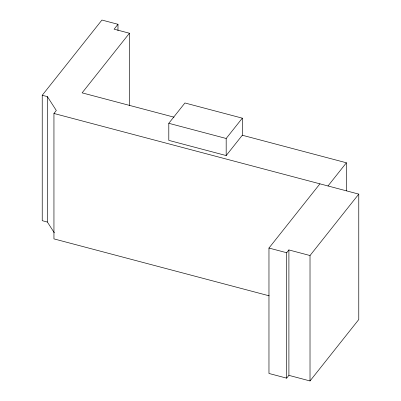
<?xml version="1.0" encoding="UTF-8"?>
<svg xmlns="http://www.w3.org/2000/svg" width="401" height="401" viewBox="0 0 401 401"><rect width="100%" height="100%" fill="white"/><g stroke="black" fill="none" stroke-linecap="round" stroke-linejoin="round"><path stroke-width="0.6" d="M54.325 232.831L47.383 222.044L42.23 220.68L42.23 95.263L101.929 20.05L117.974 24.296L117.974 30.536M117.974 24.296L114.1 29.178L129.438 33.233L129.438 105.638M269.151 295.823L53.945 238.886L53.945 113.468L56.305 110.491L47.383 96.626L42.23 95.263M129.438 33.233L82.115 92.857L174.039 117.177M168.796 123.297L184.926 102.977L242.309 118.16L242.309 135.242L226.179 155.558L168.796 140.375L168.796 123.297L226.179 138.48L242.309 118.16M53.945 113.468L358.77 194.114L310.018 255.532L288.9 249.943L288.9 375.361L286.685 378.158L268.966 373.466L268.966 248.049L319.928 183.838M327.993 185.974L346.404 162.781L242.309 135.242M286.685 378.158L286.685 252.735L288.9 249.943M288.9 375.361L310.018 380.95L358.77 319.537L358.77 194.114M268.966 248.049L286.685 252.735M346.404 162.781L346.404 190.861M310.018 255.532L310.018 380.95M226.179 138.48L226.179 155.558M47.383 96.626L47.383 222.044"/></g></svg>
